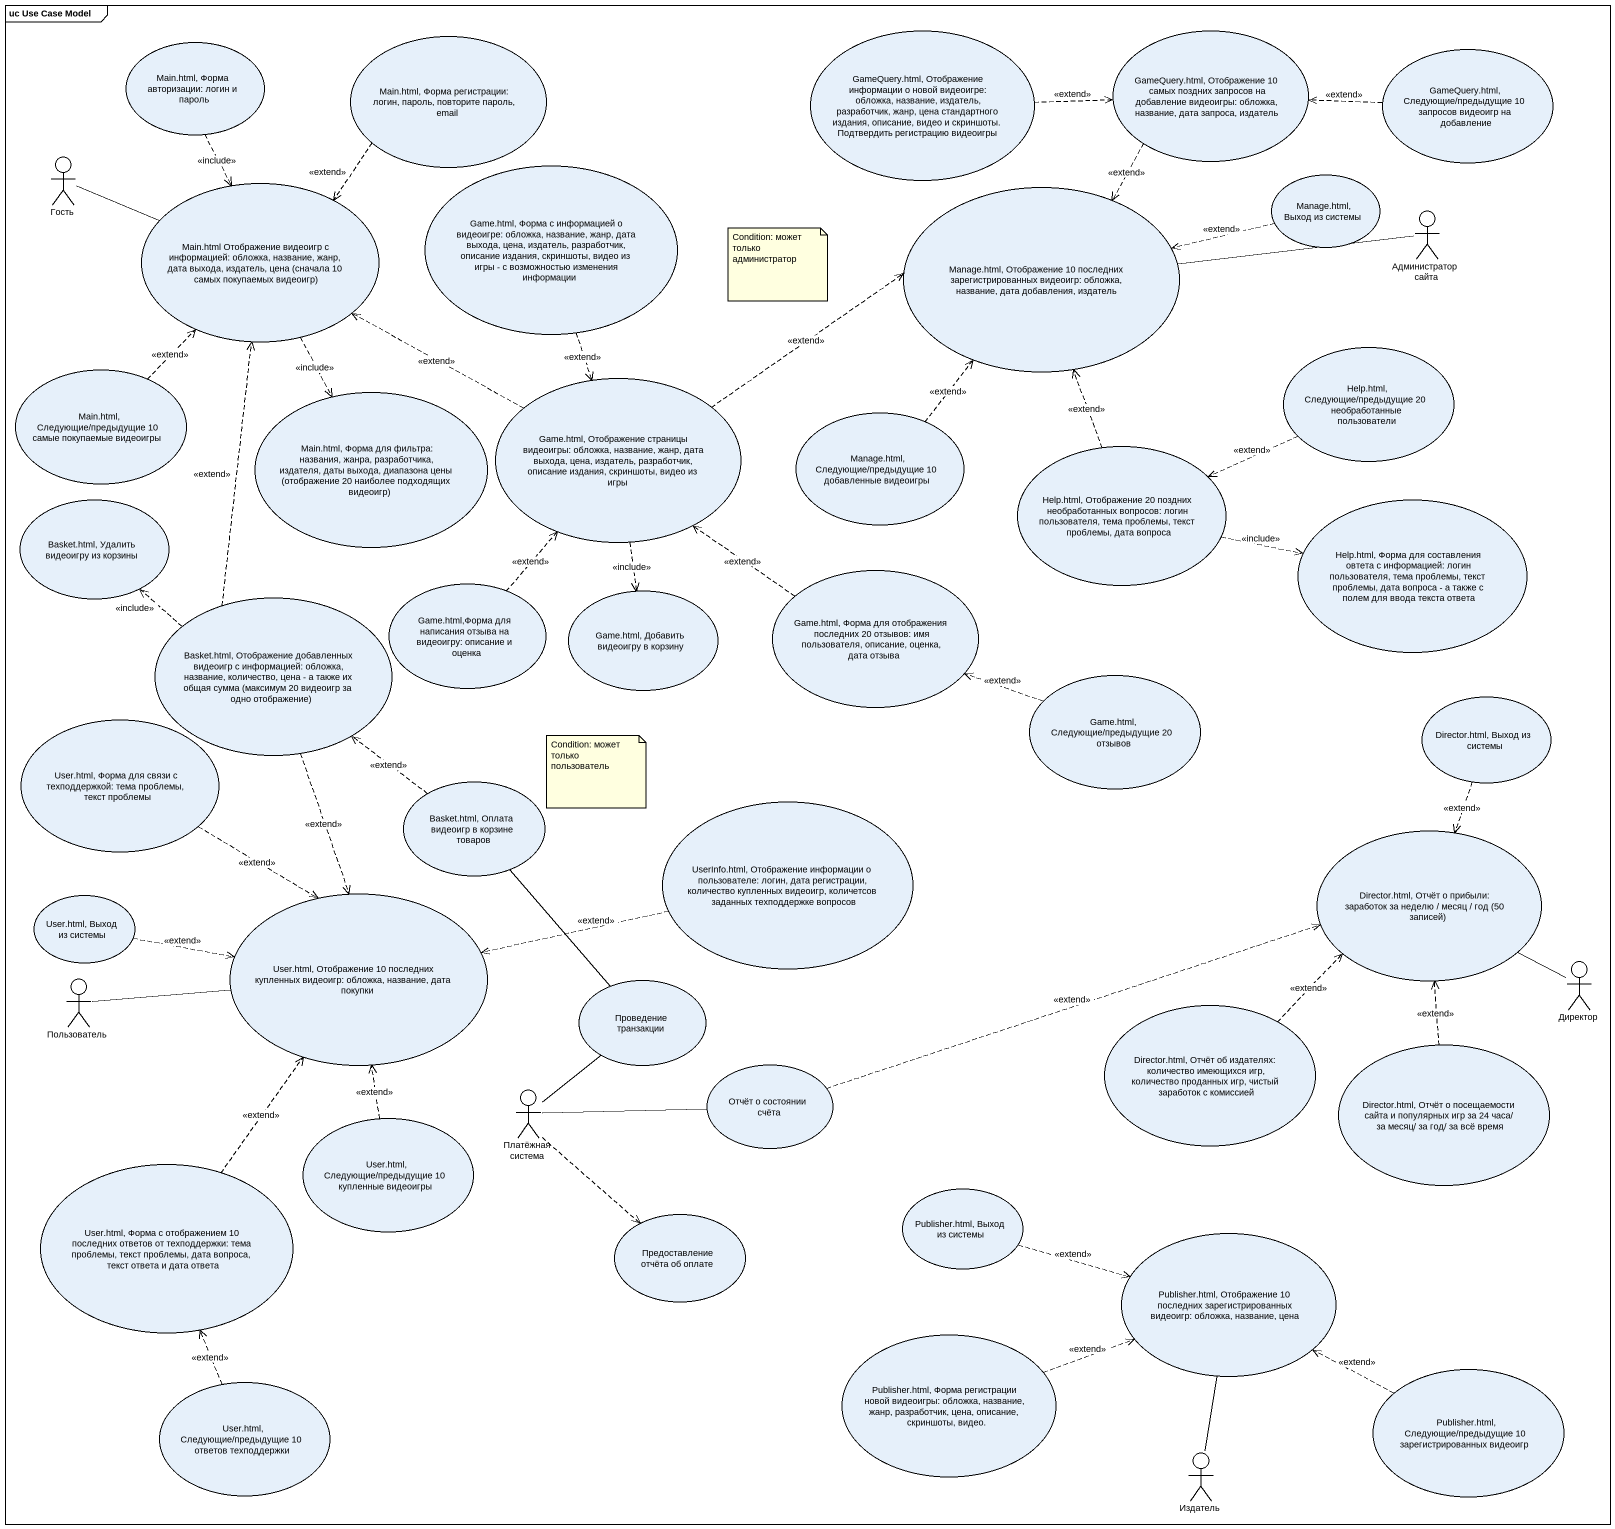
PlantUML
@startuml
mainframe uc Use Case Model
usecase "Main.html, Форма регистрации: логин, пароль, повторите пароль, email" as Main_html_Форма_регистрации
usecase "GameQuery.html, Отображение информации о новой видеоигре: обложка, название, издатель, разработчик, жанр, цена стандартного издания, описание, видео и скриншоты. Подтвердить регистрацию видеоигры" as GameQuery_html_Отображение
usecase "GameQuery.html, Отображение 10 самых поздних запросов на добавление видеоигры: обложка, название, дата запроса, издатель" as GameQuery_html_Отображение_2
usecase "Main.html, Форма авторизации: логин и пароль" as Main_html_Форма_авторизации
usecase "GameQuery.html, Следующие/предыдущие 10 запросов видеоигр на добавление" as GameQuery_html_Следующие
actor Гость
usecase "Main.html Отображение видеоигр с информацией: обложка, название, жанр, дата выхода, издатель, цена (сначала 10 самых покупаемых видеоигр)" as Main_html_Отображение
usecase "Game.html, Форма с информацией о видеоигре: обложка, название, жанр, дата выхода, цена, издатель, разработчик, описание издания, скриншоты, видео из игры - с возможностью изменения информации" as Game_html_Форма_с
usecase "Manage.html, Отображение 10 последних зарегистрированных видеоигр: обложка, название, дата добавления, издатель" as Manage_html_Отображение_10
usecase "Manage.html, Выход из системы" as Manage_html_Выход_из_системы
actor "Администратор сайта" as Администратор_сайта
usecase "Help.html, Следующие/предыдущие 20 необработанные пользователи" as Help_html_Следующие
usecase "Main.html, Следующие/предыдущие 10 самые покупаемые видеоигры" as Main_html_Следующие
usecase "Game.html, Отображение страницы видеоигры: обложка, название, жанр, дата выхода, цена, издатель, разработчик, описание издания, скриншоты, видео из игры" as Game_html_Отображение
usecase "Main.html, Форма для фильтра: названия, жанра, разработчика, издателя, даты выхода, диапазона цены (отображение 20 наиболее подходящих видеоигр)" as Main_html_Форма_для_фильтра
usecase "Manage.html, Следующие/предыдущие 10 добавленные видеоигры" as Manage_html_Следующие
usecase "Help.html, Отображение 20 поздних необработанных вопросов: логин пользователя, тема проблемы, текст проблемы, дата вопроса" as Help_html_Отображение_20
usecase "Basket.html, Удалить видеоигру из корзины" as Basket_html_Удалить
usecase "Help.html, Форма для составления овтета с информацией: логин пользователя, тема проблемы, текст проблемы, дата вопроса - а также с полем для ввода текста ответа" as Help_html_Форма_для
usecase "Game.html, Форма для отображения последних 20 отзывов: имя пользователя, описание, оценка, дата отзыва" as Game_html_Форма_для
usecase "Basket.html, Отображение добавленных видеоигр с информацией: обложка, название, количество, цена - а также их общая сумма (максимум 20 видеоигр за одно отображение)" as Basket_html_Отображение
usecase "Game.html,Форма для написания отзыва на видеоигру: описание и оценка" as Game_html_Форма_для_2
usecase "Game.html, Добавить видеоигру в корзину" as Game_html_Добавить
usecase "Game.html, Следующие/предыдущие 20 отзывов" as Game_html_Следующие
usecase "User.html, Форма для связи с техподдержкой: тема проблемы, текст проблемы" as User_html_Форма_для_связи_с
usecase "Director.html, Выход из системы" as Director_html_Выход_из
usecase "Basket.html, Оплата видеоигр в корзине товаров" as Basket_html_Оплата_видеоигр
usecase "UserInfo.html, Отображение информации о пользователе: логин, дата регистрации, количество купленных видеоигр, количетсов заданных техподдержке вопросов" as UserInfo_html_Отображение
usecase "Director.html, Отчёт о прибыли: заработок за неделю / месяц / год (50 записей)" as Director_html_Отчёт_о
usecase "User.html, Выход из системы" as User_html_Выход_из_системы
usecase "User.html, Отображение 10 последних купленных видеоигр: обложка, название, дата покупки" as User_html_Отображение_10
actor Директор
actor Пользователь
usecase "Проведение транзакции" as Проведение_транзакции
usecase "Director.html, Отчёт об издателях: количество имеющихся игр, количество проданных игр, чистый заработок с комиссией" as Director_html_Отчёт_об
usecase "Отчёт о состоянии счёта" as Отчёт_о_состоянии_счёта
usecase "Director.html, Отчёт о посещаемости сайта и популярных игр за 24 часа/ за месяц/ за год/ за всё время" as Director_html_Отчёт_о_2
usecase "User.html, Следующие/предыдущие 10 купленные видеоигры" as User_html_Следующие
actor "Платёжная система" as Платёжная_система
usecase "User.html, Форма с отображением 10 последних ответов от техподдержки: тема проблемы, текст проблемы, дата вопроса, текст ответа и дата ответа" as User_html_Форма_с
usecase "Publisher.html, Выход из системы" as Publisher_html_Выход_из
usecase "Предоставление отчёта об оплате" as Предоставление_отчёта_об
usecase "Publisher.html, Отображение 10 последних зарегистрированных видеоигр: обложка, название, цена" as Publisher_html_Отображение
usecase "Publisher.html, Форма регистрации новой видеоигры: обложка, название, жанр, разработчик, цена, описание, скриншоты, видео." as Publisher_html_Форма
usecase "User.html, Следующие/предыдущие 10 ответов техподдержки" as User_html_Следующие_2
usecase "Publisher.html, Следующие/предыдущие 10 зарегистрированных видеоигр" as Publisher_html_Следующие
actor Издатель
Main_html_Форма_регистрации ..> Main_html_Отображение : <<extend>>
GameQuery_html_Отображение .right.> GameQuery_html_Отображение_2 : <<extend>>
GameQuery_html_Отображение_2 ..> Manage_html_Отображение_10 : <<extend>>
Main_html_Форма_авторизации ..> Main_html_Отображение : <<include>>
GameQuery_html_Следующие .left.> GameQuery_html_Отображение_2 : <<extend>>
Гость -right- Main_html_Отображение
Main_html_Отображение ..> Main_html_Форма_для_фильтра : <<include>>
Game_html_Форма_с ..> Game_html_Отображение : <<extend>>
Manage_html_Отображение_10 -right- Администратор_сайта
Manage_html_Выход_из_системы .left.> Manage_html_Отображение_10 : <<extend>>
Help_html_Следующие .left.> Help_html_Отображение_20 : <<extend>>
Main_html_Следующие .up.> Main_html_Отображение : <<extend>>
Game_html_Отображение .left.> Main_html_Отображение : <<extend>>
Game_html_Отображение .right.> Manage_html_Отображение_10 : <<extend>>
Game_html_Отображение ..> Game_html_Добавить : <<include>>
Manage_html_Следующие .up.> Manage_html_Отображение_10 : <<extend>>
Help_html_Отображение_20 .up.> Manage_html_Отображение_10 : <<extend>>
Help_html_Отображение_20 .right.> Help_html_Форма_для : <<include>>
Game_html_Форма_для .up.> Game_html_Отображение : <<extend>>
Basket_html_Отображение .up.> Main_html_Отображение : <<extend>>
Basket_html_Отображение .up.> Basket_html_Удалить : <<include>>
Basket_html_Отображение ..> User_html_Отображение_10 : <<extend>>
Game_html_Форма_для_2 .up.> Game_html_Отображение : <<extend>>
Game_html_Следующие .left.> Game_html_Форма_для : <<extend>>
User_html_Форма_для_связи_с ..> User_html_Отображение_10 : <<extend>>
Director_html_Выход_из ..> Director_html_Отчёт_о : <<extend>>
Basket_html_Оплата_видеоигр .up.> Basket_html_Отображение : <<extend>>
Basket_html_Оплата_видеоигр -- Проведение_транзакции
UserInfo_html_Отображение .left.> User_html_Отображение_10 : <<extend>>
User_html_Выход_из_системы .right.> User_html_Отображение_10 : <<extend>>
Директор -up- Director_html_Отчёт_о
Пользователь -right- User_html_Отображение_10
Проведение_транзакции -- Платёжная_система
Director_html_Отчёт_об .up.> Director_html_Отчёт_о : <<extend>>
Отчёт_о_состоянии_счёта .right.> Director_html_Отчёт_о : <<extend>>
Director_html_Отчёт_о_2 .up.> Director_html_Отчёт_о : <<extend>>
User_html_Следующие .up.> User_html_Отображение_10 : <<extend>>
Платёжная_система -right- Отчёт_о_состоянии_счёта
Платёжная_система ..> Предоставление_отчёта_об
User_html_Форма_с .up.> User_html_Отображение_10 : <<extend>>
Publisher_html_Выход_из .right.> Publisher_html_Отображение : <<extend>>
Publisher_html_Форма .right.> Publisher_html_Отображение : <<extend>>
User_html_Следующие_2 .up.> User_html_Форма_с : <<extend>>
Publisher_html_Следующие .left.> Publisher_html_Отображение : <<extend>>
Издатель -up- Publisher_html_Отображение
note as N1
  Condition: может только администратор
end note
note as N2
  Condition: может только пользователь
end note
@enduml
